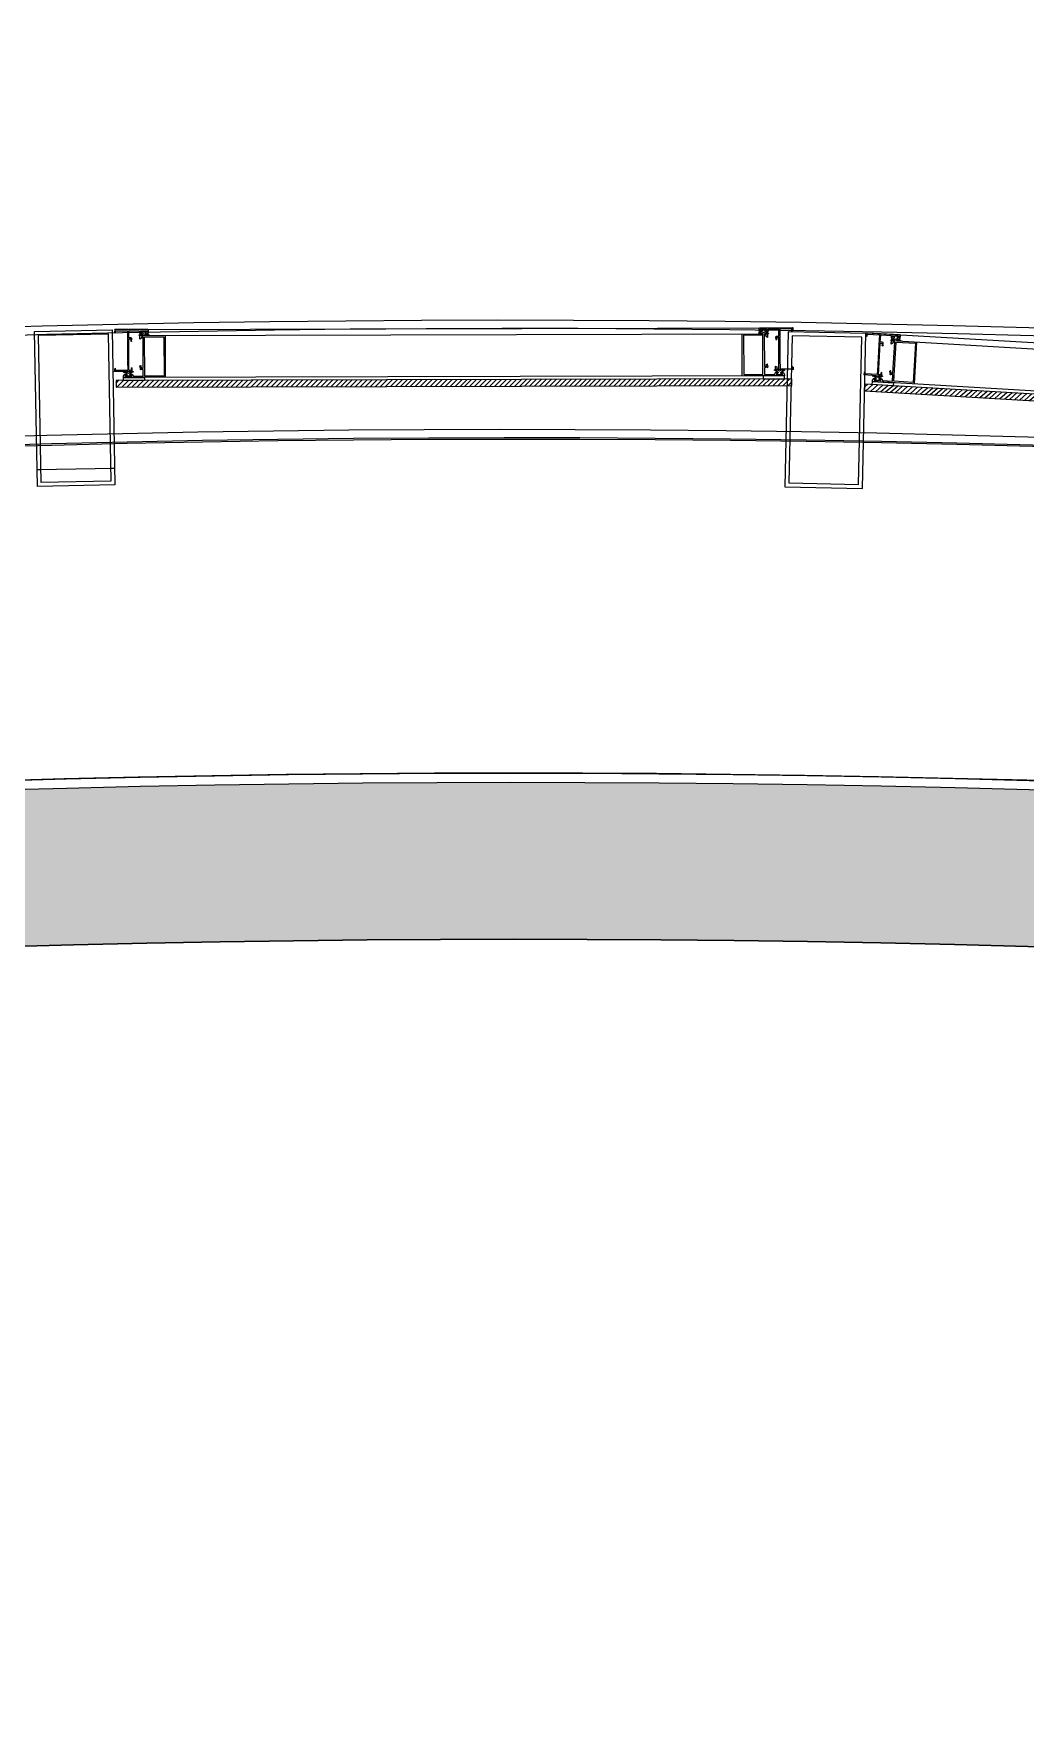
# Model space of a CAD drawing. Header units: millimetres. Extents: x 836200 to 838100, y 1173100 to 1174502.
# Drawn here: x 837872.26 to 837873.155, y 1173311.835 to 1173313.355 of the extents above; entities that cross this region are included whole.
import ezdxf

# ---------------------------------------------------------------- set-up
doc = ezdxf.new("R2010")
doc.units = ezdxf.units.MM
for name, color, linetype in [('A-ELIPSES ESPACIOS', 5, 'Continuous'), ('KCIG-AP-DW-XR-VENTANERIA$0$A-A PERFIL ESTRUCTURAL VENTANERIA', 1, 'Continuous'), ('KCIG-AP-DW-XR-VENTANERIA$0$A-Linea-1', 1, 'Continuous'), ('OLD-ANT-PLANTAS PROPUESTAS$0$A-BORDE DE LOSA PERFIL IPE', 2, 'Continuous'), ('OLD-ANT-PLANTAS PROPUESTAS$0$A-FONDO_253', 253, 'Continuous'), ('OLD-ANT-PLANTAS PROPUESTAS$0$A-Linea-1', 1, 'Continuous')]:
    doc.layers.add(name, color=color, linetype=linetype)
pattern_1 = [(360, (-849.747, 1687.621), (9e-16, 6.985), [5.08, -1.905]), (90, (-849.747, 1687.621), (-6.985, 9e-16), [5.08, -1.905])]
pattern_2 = [(9e-12, (-849.822, 1688.314), (-1e-12, 6.985), [5.08, -1.905]), (90, (-849.822, 1688.314), (-6.985, -1e-12), [5.08, -1.905])]
pattern_3 = [(9e-12, (-850.432, 1688.314), (-1e-12, 6.985), [5.08, -1.905]), (90, (-850.432, 1688.314), (-6.985, -1e-12), [5.08, -1.905])]
pattern_4 = [(360, (-849.822, 1688.314), (9e-16, 6.985), [5.08, -1.905]), (90, (-849.822, 1688.314), (-6.985, 9e-16), [5.08, -1.905])]

# ---------------------------------------------------------------- blocks, each defined once
blk = doc.blocks.new('KCIG-AP-DW-XR-VENTANERIA$0$A-VENT PERFIL EST')
h = blk.add_hatch()
h.set_pattern_fill('ANGLE', color=255, angle=-37.1016)
h.set_pattern_definition(pattern_1)
h.paths.add_polyline_path([(-0.035, 0.14), (0.035, 0.14), (0.035, 0), (-0.035, 0)])
h = blk.add_hatch()
h.set_pattern_fill('ANGLE', color=251, angle=-37.1016)
h.set_pattern_definition(pattern_1)
h.paths.add_polyline_path([(-0.0315, 0.1365), (0.0315, 0.1365), (0.0315, 0.0035), (-0.0315, 0.0035)], flags=16)
h.paths.add_polyline_path([(-0.035, 0.14), (0.035, 0.14), (0.035, 0), (-0.035, 0)])
at = {"layer": 'KCIG-AP-DW-XR-VENTANERIA$0$A-A PERFIL ESTRUCTURAL VENTANERIA'}
for points in [[(-0.035, 0.14), (0.035, 0.14), (0.035, 0), (-0.035, 0)], [(-0.0315, 0.1365), (0.0315, 0.1365), (0.0315, 0.0035), (-0.0315, 0.0035)]]:
    blk.add_lwpolyline(points, close=True, dxfattribs=at)
blk = doc.blocks.new('KCIG-AP-DW-XR-VENTANERIA$0$A-VENT MOD VIDRIO 03')
h = blk.add_hatch()
h.set_pattern_fill('ANGLE', color=255, angle=-37.1016)
h.set_pattern_definition(pattern_2)
edge = h.paths.add_edge_path()
edge.add_line((0.0123, -0.01), (0.0119, -0.0103))
edge.add_line((0.0119, -0.0103), (0.0119, -0.0277))
edge.add_line((0.0119, -0.0277), (0.0123, -0.028))
edge.add_line((0.0123, -0.028), (0.0119, -0.0283))
edge.add_line((0.0119, -0.0283), (0.0119, -0.037))
edge.add_line((0.0119, -0.037), (0.001, -0.037))
edge.add_line((0.001, -0.037), (0.001, -0.035))
edge.add_line((0.001, -0.035), (0, -0.0357))
edge.add_line((0, -0.0357), (0, -0.0375))
edge.add_arc((0.0005, -0.0375), 0.0005, 180, 270)
edge.add_line((0.0005, -0.038), (0.015, -0.038))
edge.add_arc((0.015, -0.037), 0.001, 270, 360)
edge.add_line((0.016, -0.037), (0.016, -0.0347))
edge.add_line((0.016, -0.0347), (0.015, -0.0353))
edge.add_line((0.015, -0.0353), (0.015, -0.037))
edge.add_line((0.015, -0.037), (0.013, -0.037))
edge.add_line((0.013, -0.037), (0.013, -0.0085))
edge.add_line((0.013, -0.0085), (0.0148, -0.0085))
edge.add_line((0.0148, -0.0085), (0.0148, -0.0103))
edge.add_arc((0.0152, -0.0103), 0.0004, 180, 270)
edge.add_line((0.0152, -0.0107), (0.0154, -0.0107))
edge.add_arc((0.0154, -0.0103), 0.0004, 270, 360)
edge.add_line((0.0158, -0.0103), (0.0158, -0.0085))
edge.add_arc((0.0148, -0.0085), 0.001, 360, 450)
edge.add_line((0.0148, -0.0075), (0.013, -0.0075))
edge.add_line((0.013, -0.0075), (0.013, -0.0011))
edge.add_line((0.013, -0.0011), (0.0225, -0.0011))
edge.add_line((0.0225, -0.0011), (0.0225, -0.0025))
edge.add_arc((0.0235, -0.0025), 0.001, 180, 270)
edge.add_line((0.0235, -0.0035), (0.0251, -0.0035))
edge.add_line((0.0251, -0.0035), (0.0251, -0.0025))
edge.add_line((0.0251, -0.0025), (0.0235, -0.0025))
edge.add_line((0.0235, -0.0025), (0.0235, -0.0011))
edge.add_line((0.0235, -0.0011), (0.0298, -0.0011))
edge.add_line((0.0298, -0.0011), (0.0298, -0.0025))
edge.add_line((0.0298, -0.0025), (0.0282, -0.0025))
edge.add_line((0.0282, -0.0025), (0.0282, -0.0035))
edge.add_line((0.0282, -0.0035), (0.0298, -0.0035))
edge.add_arc((0.0298, -0.0025), 0.001, 270, 360)
edge.add_line((0.0308, -0.0025), (0.0308, -0.001))
edge.add_arc((0.0298, -0.001), 0.001, 0, 90)
edge.add_line((0.0298, 0), (0.0133, 0))
edge.add_line((0.0133, 0), (0.013, -0.0003))
edge.add_line((0.013, -0.0003), (0.0127, 0))
edge.add_line((0.0127, 0), (0.0005, 0))
edge.add_arc((0.0005, -0.0005), 0.0005, 90, 180)
edge.add_line((0, -0.0005), (0, -0.0023))
edge.add_line((0, -0.0023), (0.001, -0.003))
edge.add_line((0.001, -0.003), (0.001, -0.0011))
edge.add_line((0.001, -0.0011), (0.0119, -0.0011))
edge.add_line((0.0119, -0.0011), (0.0119, -0.0097))
edge.add_line((0.0119, -0.0097), (0.0123, -0.01))
h = blk.add_hatch()
h.set_pattern_fill('ANGLE', color=255, angle=-37.1016)
h.set_pattern_definition(pattern_3)
edge = h.paths.add_edge_path()
edge.add_line((0.6006, -0.01), (0.6009, -0.0103))
edge.add_line((0.6009, -0.0103), (0.6009, -0.0277))
edge.add_line((0.6009, -0.0277), (0.6006, -0.028))
edge.add_line((0.6006, -0.028), (0.6009, -0.0283))
edge.add_line((0.6009, -0.0283), (0.6009, -0.037))
edge.add_line((0.6009, -0.037), (0.6118, -0.037))
edge.add_line((0.6118, -0.037), (0.6118, -0.035))
edge.add_line((0.6118, -0.035), (0.6129, -0.0357))
edge.add_line((0.6129, -0.0357), (0.6129, -0.0375))
edge.add_arc((0.6124, -0.0375), 0.0005, -90, 0, ccw=False)
edge.add_line((0.6124, -0.038), (0.5979, -0.038))
edge.add_arc((0.5979, -0.037), 0.001, 180, 270, ccw=False)
edge.add_line((0.5969, -0.037), (0.5969, -0.0347))
edge.add_line((0.5969, -0.0347), (0.5979, -0.0353))
edge.add_line((0.5979, -0.0353), (0.5979, -0.037))
edge.add_line((0.5979, -0.037), (0.5999, -0.037))
edge.add_line((0.5999, -0.037), (0.5999, -0.0085))
edge.add_line((0.5999, -0.0085), (0.5981, -0.0085))
edge.add_line((0.5981, -0.0085), (0.5981, -0.0103))
edge.add_arc((0.5977, -0.0103), 0.0004, -90, 0, ccw=False)
edge.add_line((0.5977, -0.0107), (0.5975, -0.0107))
edge.add_arc((0.5975, -0.0103), 0.0004, 180, 270, ccw=False)
edge.add_line((0.5971, -0.0103), (0.5971, -0.0085))
edge.add_arc((0.5981, -0.0085), 0.001, 90, 180, ccw=False)
edge.add_line((0.5981, -0.0075), (0.5999, -0.0075))
edge.add_line((0.5999, -0.0075), (0.5999, -0.0011))
edge.add_line((0.5999, -0.0011), (0.5904, -0.0011))
edge.add_line((0.5904, -0.0011), (0.5904, -0.0025))
edge.add_arc((0.5894, -0.0025), 0.001, -90, 0, ccw=False)
edge.add_line((0.5894, -0.0035), (0.5877, -0.0035))
edge.add_line((0.5877, -0.0035), (0.5877, -0.0025))
edge.add_line((0.5877, -0.0025), (0.5894, -0.0025))
edge.add_line((0.5894, -0.0025), (0.5894, -0.0011))
edge.add_line((0.5894, -0.0011), (0.5831, -0.0011))
edge.add_line((0.5831, -0.0011), (0.5831, -0.0025))
edge.add_line((0.5831, -0.0025), (0.5847, -0.0025))
edge.add_line((0.5847, -0.0025), (0.5847, -0.0035))
edge.add_line((0.5847, -0.0035), (0.5831, -0.0035))
edge.add_arc((0.5831, -0.0025), 0.001, 180, 270, ccw=False)
edge.add_line((0.5821, -0.0025), (0.5821, -0.001))
edge.add_arc((0.5831, -0.001), 0.001, 90, 180, ccw=False)
edge.add_line((0.5831, 0), (0.5996, 0))
edge.add_line((0.5996, 0), (0.5999, -0.0003))
edge.add_line((0.5999, -0.0003), (0.6002, 0))
edge.add_line((0.6002, 0), (0.6124, 0))
edge.add_arc((0.6124, -0.0005), 0.0005, 0, 90, ccw=False)
edge.add_line((0.6129, -0.0005), (0.6129, -0.0023))
edge.add_line((0.6129, -0.0023), (0.6118, -0.003))
edge.add_line((0.6118, -0.003), (0.6118, -0.0011))
edge.add_line((0.6118, -0.0011), (0.6009, -0.0011))
edge.add_line((0.6009, -0.0011), (0.6009, -0.0097))
edge.add_line((0.6009, -0.0097), (0.6006, -0.01))
h = blk.add_hatch()
h.set_pattern_fill('ANGLE', color=255, angle=-37.1016)
h.set_pattern_definition(pattern_2)
h.paths.add_polyline_path([(0.008, -0.0434), (0.027, -0.0434), (0.027, -0.0461), (0.008, -0.0461)])
edge = h.paths.add_edge_path()
edge.add_line((0.0145, -0.0414), (0.0145, -0.0421))
edge.add_line((0.0145, -0.0421), (0.0105, -0.0421))
edge.add_line((0.0105, -0.0421), (0.0105, -0.0414))
edge.add_line((0.0105, -0.0414), (0.0108, -0.0414))
edge.add_arc((0.0106, -0.0406), 0.000773, 288.4465, 410.8489)
edge.add_arc((0.0074, -0.0437), 0.00517, 44.735, 81.8415)
edge.add_arc((0.0082, -0.0383), 0.000248, 90, 256.2569, ccw=False)
edge.add_arc((0.0089, -0.0439), 0.00591, 51.8359, 96.6051, ccw=False)
edge.add_arc((0.0162, -0.0439), 0.00591, 83.3948, 128.1641, ccw=False)
edge.add_arc((0.0168, -0.0383), 0.000248, -76.2568, 90, ccw=False)
edge.add_arc((0.0176, -0.0437), 0.00519, 98.2241, 135.1993)
edge.add_arc((0.0144, -0.0406), 0.000769, 128.6335, 252.0712)
edge.add_line((0.0142, -0.0414), (0.0145, -0.0414))
edge.add_line((0.0145, -0.0414), (0.0142, -0.0414))
edge.add_line((0.0142, -0.0414), (0.0145, -0.0414))
edge = h.paths.add_edge_path()
edge.add_line((0.0246, -0.0018), (0.0246, -0.0011))
edge.add_line((0.0246, -0.0011), (0.0287, -0.0011))
edge.add_line((0.0287, -0.0011), (0.0287, -0.0018))
edge.add_line((0.0287, -0.0018), (0.0283, -0.0018))
edge.add_arc((0.0286, -0.0025), 0.000773, 108.4464, 230.8489)
edge.add_arc((0.0318, 0.0005), 0.00517, 224.735, 261.8415)
edge.add_arc((0.031, -0.0048), 0.000248, -90, 76.2568, ccw=False)
edge.add_arc((0.0303, 0.0008), 0.00591, 231.8359, 276.6051, ccw=False)
edge.add_arc((0.023, 0.0008), 0.00591, 263.3949, 308.1641, ccw=False)
edge.add_arc((0.0223, -0.0048), 0.000248, 103.7431, 270, ccw=False)
edge.add_arc((0.0215, 0.0005), 0.00519, 278.2241, 315.1993)
edge.add_arc((0.0247, -0.0025), 0.000769, 308.6335, 432.0712)
edge.add_line((0.025, -0.0018), (0.0246, -0.0018))
edge.add_line((0.0246, -0.0018), (0.025, -0.0018))
edge.add_line((0.025, -0.0018), (0.0246, -0.0018))
h = blk.add_hatch()
h.set_pattern_fill('ANGLE', color=255, angle=-37.1016)
h.set_pattern_definition(pattern_2)
edge = h.paths.add_edge_path()
edge.add_line((0.5898, -0.0054), (0.5898, -0.0087))
edge.add_line((0.5898, -0.0087), (0.5884, -0.0078))
edge.add_line((0.5884, -0.0078), (0.5884, -0.0067))
edge.add_line((0.5884, -0.0067), (0.5868, -0.0067))
edge.add_line((0.5868, -0.0067), (0.5868, -0.0349))
edge.add_line((0.5868, -0.0349), (0.5886, -0.0349))
edge.add_line((0.5886, -0.0349), (0.5886, -0.0331))
edge.add_arc((0.589, -0.0331), 0.0004, 90, 180, ccw=False)
edge.add_line((0.589, -0.0327), (0.5894, -0.0327))
edge.add_arc((0.5894, -0.0331), 0.0004, 0, 90, ccw=False)
edge.add_line((0.5898, -0.0331), (0.5898, -0.0354))
edge.add_arc((0.589, -0.0354), 0.0008, 270, 360, ccw=False)
edge.add_line((0.589, -0.0362), (0.5868, -0.0362))
edge.add_line((0.5868, -0.0362), (0.5868, -0.0421))
edge.add_line((0.5868, -0.0421), (0.5959, -0.0421))
edge.add_line((0.5959, -0.0421), (0.5971, -0.0402))
edge.add_line((0.5971, -0.0402), (0.5985, -0.0402))
edge.add_line((0.5985, -0.0402), (0.5973, -0.0421))
edge.add_line((0.5973, -0.0421), (0.6034, -0.0421))
edge.add_line((0.6034, -0.0421), (0.6021, -0.0402))
edge.add_line((0.6021, -0.0402), (0.6036, -0.0402))
edge.add_line((0.6036, -0.0402), (0.6048, -0.0421))
edge.add_line((0.6048, -0.0421), (0.6048, -0.0434))
edge.add_line((0.6048, -0.0434), (0.008, -0.0434))
edge.add_line((0.008, -0.0434), (0.008, -0.0421))
edge.add_line((0.008, -0.0421), (0.0093, -0.0402))
edge.add_line((0.0093, -0.0402), (0.0107, -0.0402))
edge.add_line((0.0107, -0.0402), (0.0095, -0.0421))
edge.add_line((0.0095, -0.0421), (0.0156, -0.0421))
edge.add_line((0.0156, -0.0421), (0.0143, -0.0402))
edge.add_line((0.0143, -0.0402), (0.0157, -0.0402))
edge.add_line((0.0157, -0.0402), (0.017, -0.0421))
edge.add_line((0.017, -0.0421), (0.026, -0.0421))
edge.add_line((0.026, -0.0421), (0.026, -0.0362))
edge.add_line((0.026, -0.0362), (0.0238, -0.0362))
edge.add_arc((0.0238, -0.0354), 0.0008, 180, 270, ccw=False)
edge.add_line((0.023, -0.0354), (0.023, -0.0331))
edge.add_arc((0.0234, -0.0331), 0.0004, 90, 180, ccw=False)
edge.add_line((0.0234, -0.0327), (0.0238, -0.0327))
edge.add_arc((0.0238, -0.0331), 0.0004, 0, 90, ccw=False)
edge.add_line((0.0242, -0.0331), (0.0242, -0.0349))
edge.add_line((0.0242, -0.0349), (0.026, -0.0349))
edge.add_line((0.026, -0.0349), (0.026, -0.0067))
edge.add_line((0.026, -0.0067), (0.0244, -0.0067))
edge.add_line((0.0244, -0.0067), (0.0244, -0.0078))
edge.add_line((0.0244, -0.0078), (0.023, -0.0087))
edge.add_line((0.023, -0.0087), (0.023, -0.0054))
edge.add_line((0.023, -0.0054), (0.5898, -0.0054))
h = blk.add_hatch()
h.set_pattern_fill('ANGLE', color=255, angle=-37.1016)
h.set_pattern_definition(pattern_3)
h.paths.add_polyline_path([(0.6048, -0.0434), (0.5858, -0.0434), (0.5858, -0.0461), (0.6048, -0.0461)])
edge = h.paths.add_edge_path()
edge.add_line((0.5983, -0.0414), (0.5983, -0.0421))
edge.add_line((0.5983, -0.0421), (0.6024, -0.0421))
edge.add_line((0.6024, -0.0421), (0.6024, -0.0414))
edge.add_line((0.6024, -0.0414), (0.602, -0.0414))
edge.add_arc((0.6023, -0.0406), 0.000773, 129.1511, 251.5536, ccw=False)
edge.add_arc((0.6055, -0.0437), 0.00517, 98.1585, 135.265, ccw=False)
edge.add_arc((0.6047, -0.0383), 0.000248, 283.7431, 449.9999)
edge.add_arc((0.604, -0.0439), 0.00591, 83.3948, 128.1641)
edge.add_arc((0.5967, -0.0439), 0.00591, 51.8359, 96.6051)
edge.add_arc((0.596, -0.0383), 0.000248, 90, 256.2568)
edge.add_arc((0.5952, -0.0437), 0.00519, 44.8007, 81.7759, ccw=False)
edge.add_arc((0.5984, -0.0406), 0.000769, -72.0712, 51.3665, ccw=False)
edge.add_line((0.5987, -0.0414), (0.5983, -0.0414))
edge.add_line((0.5983, -0.0414), (0.5987, -0.0414))
edge.add_line((0.5987, -0.0414), (0.5983, -0.0414))
edge = h.paths.add_edge_path()
edge.add_line((0.5882, -0.0018), (0.5882, -0.0011))
edge.add_line((0.5882, -0.0011), (0.5842, -0.0011))
edge.add_line((0.5842, -0.0011), (0.5842, -0.0018))
edge.add_line((0.5842, -0.0018), (0.5845, -0.0018))
edge.add_arc((0.5843, -0.0025), 0.000773, -50.8489, 71.5535, ccw=False)
edge.add_arc((0.5811, 0.0005), 0.00517, 278.1585, 315.265, ccw=False)
edge.add_arc((0.5819, -0.0048), 0.000248, 103.7431, 269.9999)
edge.add_arc((0.5826, 0.0008), 0.00591, 263.3948, 308.1641)
edge.add_arc((0.5899, 0.0008), 0.00591, 231.8359, 276.6051)
edge.add_arc((0.5905, -0.0048), 0.000248, 270, 436.2568)
edge.add_arc((0.5913, 0.0005), 0.00519, 224.8007, 261.7759, ccw=False)
edge.add_arc((0.5881, -0.0025), 0.000769, 107.9288, 231.3666, ccw=False)
edge.add_line((0.5879, -0.0018), (0.5882, -0.0018))
edge.add_line((0.5882, -0.0018), (0.5879, -0.0018))
edge.add_line((0.5879, -0.0018), (0.5882, -0.0018))
h = blk.add_hatch()
h.set_pattern_fill('ANSI31', color=251, scale=0.001, angle=-37.1016)
h.set_pattern_definition([(45, (-849.8819873, 1687.5950843), (-0.0022450640303, 0.0022450640303), [])])
h.paths.add_polyline_path([(0.0014, -0.0461), (0.0014, -0.0521), (0.6114, -0.0521), (0.6114, -0.0461)])
at = {"color": 2}
for points in [[(0.0123, -0.01), (0.0119, -0.0103), (0.0119, -0.0277), (0.0123, -0.028), (0.0119, -0.0283), (0.0119, -0.037), (0.001, -0.037), (0.001, -0.035), (0, -0.0357), (0, -0.0375, 0.414214), (0.0005, -0.038), (0.015, -0.038, 0.414214), (0.016, -0.037), (0.016, -0.0347), (0.015, -0.0353), (0.015, -0.037), (0.013, -0.037), (0.013, -0.0085), (0.0148, -0.0085), (0.0148, -0.0103, 0.414214), (0.0152, -0.0107), (0.0154, -0.0107, 0.414214), (0.0158, -0.0103), (0.0158, -0.0085, 0.414214), (0.0148, -0.0075), (0.013, -0.0075), (0.013, -0.0011), (0.0225, -0.0011), (0.0225, -0.0025, 0.414214), (0.0235, -0.0035), (0.0251, -0.0035), (0.0251, -0.0025), (0.0235, -0.0025), (0.0235, -0.0011), (0.0298, -0.0011), (0.0298, -0.0025), (0.0282, -0.0025), (0.0282, -0.0035), (0.0298, -0.0035, 0.414214), (0.0308, -0.0025), (0.0308, -0.001, 0.414214), (0.0298, 0), (0.0133, 0), (0.013, -0.0003), (0.0127, 0), (0.0005, 0, 0.414214), (0, -0.0005), (0, -0.0023), (0.001, -0.003), (0.001, -0.0011), (0.0119, -0.0011), (0.0119, -0.0097)], [(0.6006, -0.01), (0.6009, -0.0103), (0.6009, -0.0277), (0.6006, -0.028), (0.6009, -0.0283), (0.6009, -0.037), (0.6118, -0.037), (0.6118, -0.035), (0.6129, -0.0357), (0.6129, -0.0375, -0.414214), (0.6124, -0.038), (0.5979, -0.038, -0.414214), (0.5969, -0.037), (0.5969, -0.0347), (0.5979, -0.0353), (0.5979, -0.037), (0.5999, -0.037), (0.5999, -0.0085), (0.5981, -0.0085), (0.5981, -0.0103, -0.414214), (0.5977, -0.0107), (0.5975, -0.0107, -0.414214), (0.5971, -0.0103), (0.5971, -0.0085, -0.414214), (0.5981, -0.0075), (0.5999, -0.0075), (0.5999, -0.0011), (0.5904, -0.0011), (0.5904, -0.0025, -0.414214), (0.5894, -0.0035), (0.5877, -0.0035), (0.5877, -0.0025), (0.5894, -0.0025), (0.5894, -0.0011), (0.5831, -0.0011), (0.5831, -0.0025), (0.5847, -0.0025), (0.5847, -0.0035), (0.5831, -0.0035, -0.414214), (0.5821, -0.0025), (0.5821, -0.001, -0.414214), (0.5831, 0), (0.5996, 0), (0.5999, -0.0003), (0.6002, 0), (0.6124, 0, -0.414214), (0.6129, -0.0005), (0.6129, -0.0023), (0.6118, -0.003), (0.6118, -0.0011), (0.6009, -0.0011), (0.6009, -0.0097)]]:
    blk.add_lwpolyline(points, format="xyb", close=True, dxfattribs=at)
blk.add_lwpolyline([(0.5898, -0.0054), (0.5898, -0.0087), (0.5884, -0.0078), (0.5884, -0.0067), (0.5868, -0.0067), (0.5868, -0.0349), (0.5886, -0.0349), (0.5886, -0.0331, -0.414213), (0.589, -0.0327), (0.5894, -0.0327, -0.414214), (0.5898, -0.0331), (0.5898, -0.0354, -0.414214), (0.589, -0.0362), (0.5868, -0.0362), (0.5868, -0.0421), (0.5959, -0.0421), (0.5971, -0.0402), (0.5985, -0.0402), (0.5973, -0.0421), (0.6034, -0.0421), (0.6021, -0.0402), (0.6036, -0.0402), (0.6048, -0.0421), (0.6048, -0.0434), (0.008, -0.0434), (0.008, -0.0421), (0.0093, -0.0402), (0.0107, -0.0402), (0.0095, -0.0421), (0.0156, -0.0421), (0.0143, -0.0402), (0.0157, -0.0402), (0.017, -0.0421), (0.026, -0.0421), (0.026, -0.0362), (0.0238, -0.0362, -0.414214), (0.023, -0.0354), (0.023, -0.0331, -0.414214), (0.0234, -0.0327), (0.0238, -0.0327, -0.414213), (0.0242, -0.0331), (0.0242, -0.0349), (0.026, -0.0349), (0.026, -0.0067), (0.0244, -0.0067), (0.0244, -0.0078), (0.023, -0.0087), (0.023, -0.0054), (0.5898, -0.0054)], format="xyb", dxfattribs=at)
at = {"color": 253}
for points in [[(0.0246, -0.0018), (0.0246, -0.0011), (0.0287, -0.0011), (0.0287, -0.0018), (0.0283, -0.0018, 0.591413), (0.0281, -0.0031, 0.163337), (0.031, -0.0046, -0.886725), (0.031, -0.0051, -0.197866), (0.0267, -0.0039, -0.197866), (0.0223, -0.0051, -0.886725), (0.0223, -0.0046, 0.162749), (0.0252, -0.0031, 0.597526), (0.025, -0.0018), (0.0246, -0.0018), (0.025, -0.0018)], [(0.5882, -0.0018), (0.5882, -0.0011), (0.5842, -0.0011), (0.5842, -0.0018), (0.5845, -0.0018, -0.591413), (0.5848, -0.0031, -0.163337), (0.5818, -0.0046, 0.886725), (0.5819, -0.0051, 0.197866), (0.5862, -0.0039, 0.197866), (0.5905, -0.0051, 0.886725), (0.5906, -0.0046, -0.162749), (0.5877, -0.0031, -0.597526), (0.5879, -0.0018), (0.5882, -0.0018), (0.5879, -0.0018)], [(0.0145, -0.0414), (0.0145, -0.0421), (0.0105, -0.0421), (0.0105, -0.0414), (0.0108, -0.0414, 0.591413), (0.0111, -0.04, 0.163337), (0.0081, -0.0386, -0.886725), (0.0082, -0.0381, -0.197866), (0.0125, -0.0393, -0.197866), (0.0168, -0.0381, -0.886725), (0.0169, -0.0386, 0.162749), (0.014, -0.04, 0.597526), (0.0142, -0.0414), (0.0145, -0.0414), (0.0142, -0.0414)], [(0.5983, -0.0414), (0.5983, -0.0421), (0.6024, -0.0421), (0.6024, -0.0414), (0.602, -0.0414, -0.591413), (0.6018, -0.04, -0.163337), (0.6047, -0.0386, 0.886725), (0.6047, -0.0381, 0.197866), (0.6003, -0.0393, 0.197866), (0.596, -0.0381, 0.886725), (0.596, -0.0386, -0.162749), (0.5989, -0.04, -0.597526), (0.5987, -0.0414), (0.5983, -0.0414), (0.5987, -0.0414)]]:
    blk.add_lwpolyline(points, format="xyb", close=True, dxfattribs=at)
at = {"color": 2}
for points in [[(0.0447, -0.0421), (0.0273, -0.0421), (0.0273, -0.0067), (0.0447, -0.0067)], [(0.5681, -0.0421), (0.5855, -0.0421), (0.5855, -0.0067), (0.5681, -0.0067)]]:
    blk.add_lwpolyline(points, close=True, dxfattribs=at)
for points in [[(0.046, -0.0434), (0.046, -0.0054)], [(0.5668, -0.0434), (0.5668, -0.0054)]]:
    blk.add_lwpolyline(points, dxfattribs=at)
at = {"color": 253}
for points in [[(0.008, -0.0434), (0.027, -0.0434), (0.027, -0.0461), (0.008, -0.0461)], [(0.6048, -0.0434), (0.5858, -0.0434), (0.5858, -0.0461), (0.6048, -0.0461)]]:
    blk.add_lwpolyline(points, close=True, dxfattribs=at)
at = {"color": 4}
blk.add_lwpolyline([(0.0014, -0.0461), (0.0014, -0.0521), (0.6114, -0.0521), (0.6114, -0.0461)], close=True, dxfattribs=at)
at = {"layer": 'Defpoints'}
blk.add_lwpolyline([(0, 0), (0.6129, 0)], dxfattribs=at)
blk = doc.blocks.new('KCIG-AP-DW-XR-VENTANERIA$0$A-VENT MOD VIDRIO 011')
h = blk.add_hatch()
h.set_pattern_fill('ANGLE', color=255, angle=-37.1016)
h.set_pattern_definition(pattern_4)
edge = h.paths.add_edge_path()
edge.add_line((0.0122, -0.01), (0.0119, -0.0103))
edge.add_line((0.0119, -0.0103), (0.0119, -0.0277))
edge.add_line((0.0119, -0.0277), (0.0122, -0.028))
edge.add_line((0.0122, -0.028), (0.0119, -0.0283))
edge.add_line((0.0119, -0.0283), (0.0119, -0.0369))
edge.add_line((0.0119, -0.0369), (0.001, -0.0369))
edge.add_line((0.001, -0.0369), (0.001, -0.035))
edge.add_line((0.001, -0.035), (0, -0.0357))
edge.add_line((0, -0.0357), (0, -0.0375))
edge.add_arc((0.0005, -0.0375), 0.0005, 180, 270)
edge.add_line((0.0005, -0.038), (0.015, -0.038))
edge.add_arc((0.015, -0.037), 0.001, 270, 360)
edge.add_line((0.016, -0.037), (0.016, -0.0347))
edge.add_line((0.016, -0.0347), (0.015, -0.0353))
edge.add_line((0.015, -0.0353), (0.015, -0.037))
edge.add_line((0.015, -0.037), (0.013, -0.037))
edge.add_line((0.013, -0.037), (0.013, -0.0085))
edge.add_line((0.013, -0.0085), (0.0148, -0.0085))
edge.add_line((0.0148, -0.0085), (0.0148, -0.0103))
edge.add_arc((0.0152, -0.0103), 0.0004, 180, 270)
edge.add_line((0.0152, -0.0107), (0.0154, -0.0107))
edge.add_arc((0.0154, -0.0103), 0.0004, 270, 360)
edge.add_line((0.0158, -0.0103), (0.0158, -0.0085))
edge.add_arc((0.0148, -0.0085), 0.001, 360, 450)
edge.add_line((0.0148, -0.0075), (0.013, -0.0075))
edge.add_line((0.013, -0.0075), (0.013, -0.001))
edge.add_line((0.013, -0.001), (0.0225, -0.001))
edge.add_line((0.0225, -0.001), (0.0225, -0.0025))
edge.add_arc((0.0235, -0.0025), 0.001, 180, 270)
edge.add_line((0.0235, -0.0035), (0.0251, -0.0035))
edge.add_line((0.0251, -0.0035), (0.0251, -0.0025))
edge.add_line((0.0251, -0.0025), (0.0235, -0.0025))
edge.add_line((0.0235, -0.0025), (0.0235, -0.001))
edge.add_line((0.0235, -0.001), (0.0298, -0.001))
edge.add_line((0.0298, -0.001), (0.0298, -0.0025))
edge.add_line((0.0298, -0.0025), (0.0281, -0.0025))
edge.add_line((0.0281, -0.0025), (0.0281, -0.0035))
edge.add_line((0.0281, -0.0035), (0.0298, -0.0035))
edge.add_arc((0.0298, -0.0025), 0.001, 270, 360)
edge.add_line((0.0308, -0.0025), (0.0308, -0.001))
edge.add_arc((0.0298, -0.001), 0.001, 0, 90)
edge.add_line((0.0298, 0), (0.0133, 0))
edge.add_line((0.0133, 0), (0.013, -0.0003))
edge.add_line((0.013, -0.0003), (0.0127, 0))
edge.add_line((0.0127, 0), (0.0005, 0))
edge.add_arc((0.0005, -0.0005), 0.0005, 90, 180)
edge.add_line((0, -0.0005), (0, -0.0023))
edge.add_line((0, -0.0023), (0.001, -0.003))
edge.add_line((0.001, -0.003), (0.001, -0.001))
edge.add_line((0.001, -0.001), (0.0119, -0.001))
edge.add_line((0.0119, -0.001), (0.0119, -0.0097))
edge.add_line((0.0119, -0.0097), (0.0122, -0.01))
h = blk.add_hatch()
h.set_pattern_fill('ANGLE', color=255, angle=-37.1016)
h.set_pattern_definition(pattern_4)
h.paths.add_polyline_path([(0.008, -0.0434), (0.027, -0.0434), (0.027, -0.0461), (0.008, -0.0461)])
edge = h.paths.add_edge_path()
edge.add_line((0.0145, -0.0414), (0.0145, -0.0421))
edge.add_line((0.0145, -0.0421), (0.0105, -0.0421))
edge.add_line((0.0105, -0.0421), (0.0105, -0.0414))
edge.add_line((0.0105, -0.0414), (0.0108, -0.0414))
edge.add_arc((0.0106, -0.0406), 0.000773, 288.4465, 410.8489)
edge.add_arc((0.0074, -0.0437), 0.00517, 44.735, 81.8415)
edge.add_arc((0.0082, -0.0383), 0.000248, 90, 256.2569, ccw=False)
edge.add_arc((0.0089, -0.0439), 0.00591, 51.8359, 96.6051, ccw=False)
edge.add_arc((0.0162, -0.0439), 0.00591, 83.3948, 128.1641, ccw=False)
edge.add_arc((0.0168, -0.0383), 0.000248, -76.2568, 90, ccw=False)
edge.add_arc((0.0176, -0.0437), 0.00519, 98.2241, 135.1993)
edge.add_arc((0.0144, -0.0406), 0.000769, 128.6335, 252.0712)
edge.add_line((0.0142, -0.0414), (0.0145, -0.0414))
edge.add_line((0.0145, -0.0414), (0.0142, -0.0414))
edge.add_line((0.0142, -0.0414), (0.0145, -0.0414))
edge = h.paths.add_edge_path()
edge.add_line((0.0246, -0.0018), (0.0246, -0.001))
edge.add_line((0.0246, -0.001), (0.0287, -0.001))
edge.add_line((0.0287, -0.001), (0.0287, -0.0018))
edge.add_line((0.0287, -0.0018), (0.0283, -0.0018))
edge.add_arc((0.0286, -0.0025), 0.000773, 108.4465, 230.8489)
edge.add_arc((0.0318, 0.0005), 0.00517, 224.735, 261.8415)
edge.add_arc((0.031, -0.0048), 0.000248, -90, 76.2568, ccw=False)
edge.add_arc((0.0303, 0.0008), 0.00591, 231.8359, 276.6052, ccw=False)
edge.add_arc((0.023, 0.0008), 0.00591, 263.3948, 308.1641, ccw=False)
edge.add_arc((0.0223, -0.0048), 0.000248, 103.7432, 270, ccw=False)
edge.add_arc((0.0215, 0.0005), 0.00519, 278.2241, 315.1993)
edge.add_arc((0.0247, -0.0025), 0.000769, 308.6335, 432.0712)
edge.add_line((0.025, -0.0018), (0.0246, -0.0018))
edge.add_line((0.0246, -0.0018), (0.025, -0.0018))
edge.add_line((0.025, -0.0018), (0.0246, -0.0018))
h = blk.add_hatch()
h.set_pattern_fill('ANGLE', color=255, angle=-37.1016)
h.set_pattern_definition(pattern_4)
edge = h.paths.add_edge_path()
edge.add_line((1.1998, -0.0054), (1.1998, -0.0087))
edge.add_line((1.1998, -0.0087), (1.1984, -0.0078))
edge.add_line((1.1984, -0.0078), (1.1984, -0.0067))
edge.add_line((1.1984, -0.0067), (1.1968, -0.0067))
edge.add_line((1.1968, -0.0067), (1.1968, -0.0349))
edge.add_line((1.1968, -0.0349), (1.1986, -0.0349))
edge.add_line((1.1986, -0.0349), (1.1986, -0.0331))
edge.add_arc((1.199, -0.0331), 0.0004, 90, 180, ccw=False)
edge.add_line((1.199, -0.0327), (1.1994, -0.0327))
edge.add_arc((1.1994, -0.0331), 0.0004, 0, 90, ccw=False)
edge.add_line((1.1998, -0.0331), (1.1998, -0.0354))
edge.add_arc((1.199, -0.0354), 0.0008, 270, 360, ccw=False)
edge.add_line((1.199, -0.0362), (1.1968, -0.0362))
edge.add_line((1.1968, -0.0362), (1.1968, -0.0421))
edge.add_line((1.1968, -0.0421), (1.2059, -0.0421))
edge.add_line((1.2059, -0.0421), (1.2071, -0.0402))
edge.add_line((1.2071, -0.0402), (1.2085, -0.0402))
edge.add_line((1.2085, -0.0402), (1.2073, -0.0421))
edge.add_line((1.2073, -0.0421), (1.2134, -0.0421))
edge.add_line((1.2134, -0.0421), (1.2121, -0.0402))
edge.add_line((1.2121, -0.0402), (1.2136, -0.0402))
edge.add_line((1.2136, -0.0402), (1.2148, -0.0421))
edge.add_line((1.2148, -0.0421), (1.2148, -0.0434))
edge.add_line((1.2148, -0.0434), (0.008, -0.0434))
edge.add_line((0.008, -0.0434), (0.008, -0.0421))
edge.add_line((0.008, -0.0421), (0.0093, -0.0402))
edge.add_line((0.0093, -0.0402), (0.0107, -0.0402))
edge.add_line((0.0107, -0.0402), (0.0095, -0.0421))
edge.add_line((0.0095, -0.0421), (0.0156, -0.0421))
edge.add_line((0.0156, -0.0421), (0.0143, -0.0402))
edge.add_line((0.0143, -0.0402), (0.0157, -0.0402))
edge.add_line((0.0157, -0.0402), (0.017, -0.0421))
edge.add_line((0.017, -0.0421), (0.026, -0.0421))
edge.add_line((0.026, -0.0421), (0.026, -0.0362))
edge.add_line((0.026, -0.0362), (0.0238, -0.0362))
edge.add_arc((0.0238, -0.0354), 0.0008, 180, 270, ccw=False)
edge.add_line((0.023, -0.0354), (0.023, -0.0331))
edge.add_arc((0.0234, -0.0331), 0.0004, 90, 180, ccw=False)
edge.add_line((0.0234, -0.0327), (0.0238, -0.0327))
edge.add_arc((0.0238, -0.0331), 0.0004, 0, 90, ccw=False)
edge.add_line((0.0242, -0.0331), (0.0242, -0.0349))
edge.add_line((0.0242, -0.0349), (0.026, -0.0349))
edge.add_line((0.026, -0.0349), (0.026, -0.0067))
edge.add_line((0.026, -0.0067), (0.0244, -0.0067))
edge.add_line((0.0244, -0.0067), (0.0244, -0.0078))
edge.add_line((0.0244, -0.0078), (0.023, -0.0087))
edge.add_line((0.023, -0.0087), (0.023, -0.0054))
edge.add_line((0.023, -0.0054), (1.1998, -0.0054))
h = blk.add_hatch()
h.set_pattern_fill('ANSI31', color=251, scale=0.001, angle=-37.1016)
h.set_pattern_definition([(45, (-849.8819873, 1687.5950843), (-0.0022450640303, 0.0022450640303), [])])
h.paths.add_polyline_path([(0.0014, -0.0461), (0.0014, -0.0521), (1.2214, -0.0521), (1.2214, -0.0461)])
at = {"color": 2}
blk.add_lwpolyline([(0.0122, -0.01), (0.0119, -0.0103), (0.0119, -0.0277), (0.0122, -0.028), (0.0119, -0.0283), (0.0119, -0.0369), (0.001, -0.0369), (0.001, -0.035), (0, -0.0357), (0, -0.0375, 0.414214), (0.0005, -0.038), (0.015, -0.038, 0.414214), (0.016, -0.037), (0.016, -0.0347), (0.015, -0.0353), (0.015, -0.037), (0.013, -0.037), (0.013, -0.0085), (0.0148, -0.0085), (0.0148, -0.0103, 0.414214), (0.0152, -0.0107), (0.0154, -0.0107, 0.414214), (0.0158, -0.0103), (0.0158, -0.0085, 0.414214), (0.0148, -0.0075), (0.013, -0.0075), (0.013, -0.001), (0.0225, -0.001), (0.0225, -0.0025, 0.414214), (0.0235, -0.0035), (0.0251, -0.0035), (0.0251, -0.0025), (0.0235, -0.0025), (0.0235, -0.001), (0.0298, -0.001), (0.0298, -0.0025), (0.0281, -0.0025), (0.0281, -0.0035), (0.0298, -0.0035, 0.414214), (0.0308, -0.0025), (0.0308, -0.001, 0.414214), (0.0298, 0), (0.0133, 0), (0.013, -0.0003), (0.0127, 0), (0.0005, 0, 0.414214), (0, -0.0005), (0, -0.0023), (0.001, -0.003), (0.001, -0.001), (0.0119, -0.001), (0.0119, -0.0097)], format="xyb", close=True, dxfattribs=at)
blk.add_lwpolyline([(1.2148, -0.0434), (0.008, -0.0434), (0.008, -0.0421), (0.0093, -0.0402), (0.0107, -0.0402), (0.0095, -0.0421), (0.0156, -0.0421), (0.0143, -0.0402), (0.0157, -0.0402), (0.017, -0.0421), (0.026, -0.0421), (0.026, -0.0362), (0.0238, -0.0362, -0.414214), (0.023, -0.0354), (0.023, -0.0331, -0.414214), (0.0234, -0.0327), (0.0238, -0.0327, -0.414213), (0.0242, -0.0331), (0.0242, -0.0349), (0.026, -0.0349), (0.026, -0.0067), (0.0244, -0.0067), (0.0244, -0.0078), (0.023, -0.0087), (0.023, -0.0054), (1.1998, -0.0054)], format="xyb", dxfattribs=at)
at = {"color": 253}
for points in [[(0.0246, -0.0018), (0.0246, -0.001), (0.0287, -0.001), (0.0287, -0.0018), (0.0283, -0.0018, 0.591413), (0.0281, -0.0031, 0.163337), (0.031, -0.0046, -0.886725), (0.031, -0.0051, -0.197866), (0.0267, -0.0039, -0.197866), (0.0223, -0.0051, -0.886725), (0.0223, -0.0046, 0.162749), (0.0252, -0.0031, 0.597526), (0.025, -0.0018), (0.0246, -0.0018), (0.025, -0.0018)], [(0.0145, -0.0414), (0.0145, -0.0421), (0.0105, -0.0421), (0.0105, -0.0414), (0.0108, -0.0414, 0.591413), (0.0111, -0.04, 0.163337), (0.0081, -0.0386, -0.886725), (0.0082, -0.0381, -0.197866), (0.0125, -0.0393, -0.197866), (0.0168, -0.0381, -0.886725), (0.0169, -0.0386, 0.162749), (0.014, -0.04, 0.597526), (0.0142, -0.0414), (0.0145, -0.0414), (0.0142, -0.0414)]]:
    blk.add_lwpolyline(points, format="xyb", close=True, dxfattribs=at)
at = {"color": 2}
blk.add_lwpolyline([(0.0447, -0.0421), (0.0273, -0.0421), (0.0273, -0.0067), (0.0447, -0.0067)], close=True, dxfattribs=at)
blk.add_lwpolyline([(0.046, -0.0434), (0.046, -0.0054)], dxfattribs=at)
at = {"color": 253}
blk.add_lwpolyline([(0.008, -0.0434), (0.027, -0.0434), (0.027, -0.0461), (0.008, -0.0461)], close=True, dxfattribs=at)
at = {"layer": 'KCIG-AP-DW-XR-VENTANERIA$0$A-Linea-1'}
blk.add_line((1.2229, 0), (0, 0), dxfattribs=at)
blk.add_lwpolyline([(0.0014, -0.0461), (0.0014, -0.0521), (1.2214, -0.0521), (1.2214, -0.0461)], close=True, dxfattribs=at)
blk = doc.blocks.new('KCIG-AP-DW-XR-VENTANERIA')
for name, p, rotation in [('KCIG-AP-DW-XR-VENTANERIA$0$A-VENT MOD VIDRIO 03', (838759.6702, 1172139.8147, 0), 0.1538533162789185), ('KCIG-AP-DW-XR-VENTANERIA$0$A-VENT MOD VIDRIO 011', (838760.3492, 1172139.8116, 0), 356.6330585077898)]:
    blk.add_blockref(name, p, dxfattribs=dict(rotation=rotation))
at = {"layer": 'KCIG-AP-DW-XR-VENTANERIA$0$A-A PERFIL ESTRUCTURAL VENTANERIA', "rotation": 181.038511561403}
blk.add_blockref('KCIG-AP-DW-XR-VENTANERIA$0$A-VENT PERFIL EST', (838759.6331, 1172139.8137), dxfattribs=at)
at = {"layer": 'KCIG-AP-DW-XR-VENTANERIA$0$A-A PERFIL ESTRUCTURAL VENTANERIA', "xscale": -1.000000000000005, "rotation": 178.7692152335259}
blk.add_blockref('KCIG-AP-DW-XR-VENTANERIA$0$A-VENT PERFIL EST', (838760.3136, 1172139.812), dxfattribs=at)

msp = doc.modelspace()

# ---------------------------------------------------------------- hatches: boundary and pattern name
at = {"layer": 'OLD-ANT-PLANTAS PROPUESTAS$0$A-FONDO_253'}
h = msp.add_hatch(color=256, dxfattribs=at)
h.dxf.hatch_style = 1
edge = h.paths.add_edge_path(flags=16)
edge.add_arc((837874.2897, 1173292.5351), 20.4194, 105.86267, 165.77179, ccw=False)
edge.add_arc((837872.6985, 1173296.5665), 16.1123, 73.81493, 104.33815, ccw=False)
edge.add_arc((837878.8314, 1173318.9683), 7.1199, 256.66849, 445.63976)
edge.add_arc((837881.8446, 1173340.7756), 14.9143, 208.63667, 260.45975, ccw=False)
edge.add_line((837868.7547, 1173333.6279), (837868.0888, 1173334.765))
edge.add_arc((837865.9815, 1173333.3128), 2.5592, 34.5694, 85.6559)
edge.add_arc((837865.5923, 1173321.9311), 13.9458, 87.60424, 188.24951)
edge.add_arc((837840.8036, 1173317.2307), 11.3141, 9.237, 13.80337, ccw=False)
edge.add_arc((837840.9158, 1173316.8891), 11.2637, -31.29137, 11.04387, ccw=False)
edge.add_arc((837835.0397, 1173321.7263), 18.8285, 289.60043, 325.41575, ccw=False)
edge.add_arc((837843.8233, 1173295.5862), 8.7574, 106.36478, 188.92622)
edge.add_arc((837841.5155, 1173295.3428), 6.4409, 189.97285, 207.57469)
edge.add_arc((837842.3472, 1173295.9977), 7.4838, 209.07161, 264.02813)
edge.add_arc((837843.056, 1173309.2746), 20.7734, 265.89403, 274.82198)
edge.add_arc((837842.7827, 1173301.1029), 12.6899, 279.15706, 322.6766)
edge.add_arc((837846.8103, 1173297.9117), 7.5528, 323.40253, 343.54709)
edge.add_arc((837839.5939, 1173300.0751), 15.0865, 343.42967, 348.40746)
edge.add_arc((837874.4688, 1173292.4307), 20.6188, 165.61295, 167.07257, ccw=False)
edge = h.paths.add_edge_path()
edge.add_arc((837874.2897, 1173292.5351), 20.2777, 105.868, 165.77235, ccw=False)
edge.add_arc((837872.6985, 1173296.5665), 15.9706, 73.80236, 104.33139, ccw=False)
edge.add_arc((837878.8314, 1173318.9683), 7.2616, 256.64044, 445.58881)
edge.add_arc((837881.8446, 1173340.7756), 14.7726, 208.55885, 260.43507, ccw=False)
edge.add_line((837868.8695, 1173333.7134), (837868.17, 1173334.8932))
edge.add_arc((837866.0249, 1173333.4134), 2.606, 34.6001, 86.5478)
edge.add_arc((837865.5983, 1173321.9333), 14.0935, 87.62704, 188.29167)
edge.add_arc((837840.8036, 1173317.2307), 11.1724, 9.22554, 13.82715, ccw=False)
edge.add_arc((837840.9158, 1173316.8891), 11.1219, -31.27041, 11.05538, ccw=False)
edge.add_arc((837835.0397, 1173321.7263), 18.6868, 289.61263, 325.40325, ccw=False)
edge.add_arc((837843.8233, 1173295.5862), 8.8991, 106.3907, 188.93455)
edge.add_arc((837841.5155, 1173295.3428), 6.5826, 189.96157, 207.59082)
edge.add_arc((837842.3472, 1173295.9977), 7.6255, 209.05772, 264.04552)
edge.add_arc((837843.056, 1173309.2746), 20.9151, 265.88773, 274.83666)
edge.add_arc((837842.7827, 1173301.1029), 12.8316, 279.13309, 322.6806)
edge.add_arc((837846.8103, 1173297.9117), 7.6945, 323.39583, 343.54601)
edge.add_arc((837839.5939, 1173300.0751), 15.2282, 343.43022, 348.40122)
edge.add_arc((837874.4688, 1173292.4307), 20.4771, 165.6124, 167.06797, ccw=False)
h = msp.add_hatch(color=256, dxfattribs=at)
h.dxf.hatch_style = 1
edge = h.paths.add_edge_path(flags=16)
edge.add_arc((837874.2897, 1173292.5351), 20.4194, 105.86267, 165.77179, ccw=False)
edge.add_arc((837872.6985, 1173296.5665), 16.1123, 73.81493, 104.33815, ccw=False)
edge.add_arc((837878.8314, 1173318.9683), 7.1199, 256.66849, 445.63976)
edge.add_arc((837881.8446, 1173340.7756), 14.9143, 208.63667, 260.45975, ccw=False)
edge.add_line((837868.7547, 1173333.6279), (837868.0888, 1173334.765))
edge.add_arc((837865.9815, 1173333.3128), 2.5592, 34.5694, 85.6559)
edge.add_arc((837865.5923, 1173321.9311), 13.9458, 87.60424, 188.24951)
edge.add_arc((837840.8036, 1173317.2307), 11.3141, 9.237, 13.80337, ccw=False)
edge.add_arc((837840.9158, 1173316.8891), 11.2637, -31.29137, 11.04387, ccw=False)
edge.add_arc((837835.0397, 1173321.7263), 18.8285, 289.60043, 325.41575, ccw=False)
edge.add_arc((837843.8233, 1173295.5862), 8.7574, 106.36478, 188.92622)
edge.add_arc((837841.5155, 1173295.3428), 6.4409, 189.97285, 207.57469)
edge.add_arc((837842.3472, 1173295.9977), 7.4838, 209.07161, 264.02813)
edge.add_arc((837843.056, 1173309.2746), 20.7734, 265.89403, 274.82198)
edge.add_arc((837842.7827, 1173301.1029), 12.6899, 279.15706, 322.6766)
edge.add_arc((837846.8103, 1173297.9117), 7.5528, 323.40253, 343.54709)
edge.add_arc((837839.5939, 1173300.0751), 15.0865, 343.42967, 348.40746)
edge.add_arc((837874.4688, 1173292.4307), 20.6188, 165.61295, 167.07257, ccw=False)
edge = h.paths.add_edge_path()
edge.add_arc((837874.2897, 1173292.5351), 20.2777, 105.868, 165.77235, ccw=False)
edge.add_arc((837872.6985, 1173296.5665), 15.9706, 73.80236, 104.33139, ccw=False)
edge.add_arc((837878.8314, 1173318.9683), 7.2616, 256.64044, 445.58881)
edge.add_arc((837881.8446, 1173340.7756), 14.7726, 208.55885, 260.43507, ccw=False)
edge.add_line((837868.8695, 1173333.7134), (837868.17, 1173334.8932))
edge.add_arc((837866.0249, 1173333.4134), 2.606, 34.6001, 86.5478)
edge.add_arc((837865.5983, 1173321.9333), 14.0935, 87.62704, 188.29167)
edge.add_arc((837840.8036, 1173317.2307), 11.1724, 9.22554, 13.82715, ccw=False)
edge.add_arc((837840.9158, 1173316.8891), 11.1219, -31.27041, 11.05538, ccw=False)
edge.add_arc((837835.0397, 1173321.7263), 18.6868, 289.61263, 325.40325, ccw=False)
edge.add_arc((837843.8233, 1173295.5862), 8.8991, 106.3907, 188.93455)
edge.add_arc((837841.5155, 1173295.3428), 6.5826, 189.96157, 207.59082)
edge.add_arc((837842.3472, 1173295.9977), 7.6255, 209.05772, 264.04552)
edge.add_arc((837843.056, 1173309.2746), 20.9151, 265.88773, 274.83666)
edge.add_arc((837842.7827, 1173301.1029), 12.8316, 279.13309, 322.6806)
edge.add_arc((837846.8103, 1173297.9117), 7.6945, 323.39583, 343.54601)
edge.add_arc((837839.5939, 1173300.0751), 15.2282, 343.43022, 348.40122)
edge.add_arc((837874.4688, 1173292.4307), 20.4771, 165.6124, 167.06797, ccw=False)

# ---------------------------------------------------------------- linework, layer by layer
at = {"layer": 'OLD-ANT-PLANTAS PROPUESTAS$0$A-BORDE DE LOSA PERFIL IPE', "color": 1}
for points in [[(837854.2618, 1173295.6815, -0.33778), (837848.3144, 1173288.4244, 0.361311), (837844.1157, 1173280.4903, -0.271319), (837840.8071, 1173271.438, -0.433963), (837831.5372, 1173272.6736, -0.419383), (837833.9578, 1173286.0584, 0.7694), (837831.214, 1173293.4517, -0.253457), (837821.9722, 1173297.2456, -0.436743), (837823.4188, 1173307.4671, -0.307477), (837835.2023, 1173307.5638, 1.014458), (837846.125, 1173327.0543, -0.246615), (837839.7348, 1173343.5754, -0.427946), (837851.8612, 1173352.7472, -0.32784), (837867.6603, 1173336.6486, 0.287749), (837879.3899, 1173326.2084, -1.081305), (837877.1535, 1173311.9031, 0.134002), (837868.7453, 1173312.0401, 0.292616), (837854.2618, 1173295.6815)], [(837854.1122, 1173295.6957, -0.338541), (837848.2683, 1173288.5676, 0.361702), (837843.9685, 1173280.4615, -0.271252), (837840.7118, 1173271.5539, -0.433934), (837831.6595, 1173272.7604, -0.419413), (837834.0432, 1173285.9351, 0.769597), (837831.1988, 1173293.601, -0.253474), (837822.0885, 1173297.3404, -0.436731), (837823.5042, 1173307.3438, -0.307598), (837835.123, 1173307.4365, 1.01392), (837846.2112, 1173327.1782, -0.246382), (837839.8838, 1173343.5583, -0.427946), (837851.8372, 1173352.5991, -0.327994), (837867.5133, 1173336.6169, 0.288012), (837879.3688, 1173326.0599, -1.0821), (837877.1875, 1173312.0495, 0.133903), (837868.7062, 1173312.1849, 0.292763)]]:
    msp.add_lwpolyline(points, format="xyb", close=True, dxfattribs=at)
at = {"layer": 'OLD-ANT-PLANTAS PROPUESTAS$0$A-BORDE DE LOSA PERFIL IPE'}
for points in [[(837854.634, 1173297.5188, -0.267502), (837868.7453, 1173312.0401, -0.134002), (837877.1535, 1173311.9031, 1.081305), (837879.3899, 1173326.2084, -0.230299), (837868.8695, 1173333.7134), (837868.17, 1173334.8932, 0.230628), (837866.1818, 1173336.0146, 0.469843), (837851.6522, 1173319.9008, -0.020081), (837851.8314, 1173319.0219, -0.18681), (837850.4221, 1173311.116, -0.157448), (837841.3121, 1173304.1236, 0.376592), (837835.0321, 1173294.2041, 0.077074), (837835.6815, 1173292.294, 0.244642), (837841.5561, 1173288.4133, 0.039067), (837844.8194, 1173288.4339, 0.192332), (837852.9873, 1173293.3236, 0.088149), (837854.1897, 1173295.7323, 0.021693), (837854.5111, 1173297.0134, -0.006351), (837854.634, 1173297.5188)], [(837854.634, 1173297.5188, -0.267502), (837868.7453, 1173312.0401, -0.134002), (837877.1535, 1173311.9031, 1.081305), (837879.3899, 1173326.2084, -0.230299), (837868.8695, 1173333.7134), (837868.17, 1173334.8932, 0.230628), (837866.1818, 1173336.0146, 0.469843), (837851.6522, 1173319.9008, -0.020081), (837851.8314, 1173319.0219, -0.18681), (837850.4221, 1173311.116, -0.157448), (837841.3121, 1173304.1236, 0.376592), (837835.0321, 1173294.2041, 0.077074), (837835.6815, 1173292.294, 0.244642), (837841.5561, 1173288.4133, 0.039067), (837844.8194, 1173288.4339, 0.192332), (837852.9873, 1173293.3236, 0.088149), (837854.1897, 1173295.7323, 0.021693), (837854.5111, 1173297.0134, -0.006351), (837854.634, 1173297.5188)], [(837854.4887, 1173297.5561, -0.267523), (837868.7062, 1173312.1849, -0.133974), (837877.1918, 1173312.0482, 1.081535), (837879.3717, 1173326.0594, -0.230381), (837868.7388, 1173333.6398, -0.184494), (837868.0888, 1173334.765, 0.226674), (837866.1753, 1173335.8647, 0.469663), (837851.7994, 1173319.9303, -0.019883), (837851.9791, 1173319.0483, -0.186855), (837850.548, 1173311.0344, -0.157565), (837841.3584, 1173303.9809, 0.376685), (837835.1801, 1173294.2287, 0.076947), (837835.8135, 1173292.3652, 0.244489), (837841.5693, 1173288.5627, 0.03897), (837844.8012, 1173288.5829, 0.192198), (837852.8674, 1173293.4138, 0.088123), (837854.0459, 1173295.7749, 0.021725), (837854.3645, 1173297.0452, -0.006372), (837854.4887, 1173297.5561)], [(837854.4887, 1173297.5561, -0.267523), (837868.7062, 1173312.1849, -0.133974), (837877.1918, 1173312.0482, 1.081535), (837879.3717, 1173326.0594, -0.230381), (837868.7388, 1173333.6398, -0.184494), (837868.0888, 1173334.765, 0.226674), (837866.1753, 1173335.8647, 0.469663), (837851.7994, 1173319.9303, -0.019883), (837851.9791, 1173319.0483, -0.186855), (837850.548, 1173311.0344, -0.157565), (837841.3584, 1173303.9809, 0.376685), (837835.1801, 1173294.2287, 0.076947), (837835.8135, 1173292.3652, 0.244489), (837841.5693, 1173288.5627, 0.03897), (837844.8012, 1173288.5829, 0.192198), (837852.8674, 1173293.4138, 0.088123), (837854.0459, 1173295.7749, 0.021725), (837854.3645, 1173297.0452, -0.006372), (837854.4887, 1173297.5561)]]:
    msp.add_lwpolyline(points, format="xyb", close=True, dxfattribs=at)
at = {"layer": 'OLD-ANT-PLANTAS PROPUESTAS$0$A-Linea-1'}
for points in [[(837854.4967, 1173297.5539, -0.267524), (837868.7084, 1173312.1769, -0.133976), (837877.1897, 1173312.0402, 1.081522), (837879.3727, 1173326.0676, -0.230055), (837868.7547, 1173333.6279), (837868.0888, 1173334.765, 0.226674), (837866.1753, 1173335.8647, 0.46974), (837851.7909, 1173319.9301, -0.019927), (837851.9709, 1173319.0468, -0.186852), (837850.5411, 1173311.0389, -0.157558), (837841.3559, 1173303.9888, 0.376679), (837835.1719, 1173294.2273, 0.076954), (837835.8062, 1173292.3613, 0.244497), (837841.5686, 1173288.5545, 0.038975), (837844.8022, 1173288.5747, 0.192206), (837852.874, 1173293.4088, 0.088124), (837854.0538, 1173295.7725, 0.021723), (837854.3726, 1173297.0435, -0.006369)], [(837854.4967, 1173297.5539, -0.267524), (837868.7084, 1173312.1769, -0.133976), (837877.1897, 1173312.0402, 1.081522), (837879.3727, 1173326.0676, -0.230055), (837868.7547, 1173333.6279), (837868.0888, 1173334.765, 0.226674), (837866.1753, 1173335.8647, 0.46974), (837851.7909, 1173319.9301, -0.019927), (837851.9709, 1173319.0468, -0.186852), (837850.5411, 1173311.0389, -0.157558), (837841.3559, 1173303.9888, 0.376679), (837835.1719, 1173294.2273, 0.076954), (837835.8062, 1173292.3613, 0.244497), (837841.5686, 1173288.5545, 0.038975), (837844.8022, 1173288.5747, 0.192206), (837852.874, 1173293.4088, 0.088124), (837854.0538, 1173295.7725, 0.021723), (837854.3726, 1173297.0435, -0.006369)], [(837854.1866, 1173297.6459, -0.267572), (837868.6233, 1173312.4865, -0.133918), (837877.2642, 1173312.3472, 1.082016), (837879.3358, 1173325.7659, -0.230544), (837868.4791, 1173333.5019, 0.060428), (837867.8411, 1173334.5939, 0.226878), (837866.1609, 1173335.5663, 0.469287), (837852.0939, 1173320.0055, -0.019494), (837852.2742, 1173319.1175, -0.186943), (837850.7964, 1173310.8869, -0.157796), (837841.444, 1173303.7138, 0.376875), (837835.4669, 1173294.3004, 0.076672), (837836.0677, 1173292.5303, 0.244162), (837841.583, 1173288.8833, 0.038769), (837844.7516, 1173288.9014, 0.191919), (837852.6152, 1173293.6112, 0.088067), (837853.7463, 1173295.8762, 0.021789), (837854.0598, 1173297.1247, -0.006407)], [(837854.1963, 1173297.6318, -0.267572), (837868.6276, 1173312.4775, -0.133918), (837877.2686, 1173312.3414, 1.082016), (837879.3354, 1173325.7608, -0.230544), (837868.4759, 1173333.4929, 0.060428), (837867.8375, 1173334.5847, 0.226878), (837866.157, 1173335.5565, 0.469287), (837852.0956, 1173319.9906, -0.019494), (837852.2761, 1173319.1027, -0.186943), (837850.8013, 1173310.8716, -0.157796), (837841.4515, 1173303.6951, 0.376875), (837835.4778, 1173294.2795, 0.076672), (837836.0792, 1173292.5096, 0.244162), (837841.5958, 1173288.8646, 0.038769), (837844.7644, 1173288.8839, 0.191919), (837852.6263, 1173293.5965, 0.088067), (837853.7567, 1173295.8619, 0.021789), (837854.0697, 1173297.1106, -0.006407)], [(837854.1963, 1173297.6305, -0.267572), (837868.6276, 1173312.4762, -0.133918), (837877.2686, 1173312.3401, 1.082016), (837879.3354, 1173325.7595, -0.230544), (837868.4759, 1173333.4916, 0.060428), (837867.8375, 1173334.5834, 0.226878), (837866.1569, 1173335.5552, 0.469287), (837852.0955, 1173319.9893, -0.019494), (837852.2761, 1173319.1014, -0.186943), (837850.8013, 1173310.8703, -0.157796), (837841.4515, 1173303.6938, 0.376875), (837835.4777, 1173294.2783, 0.076672), (837836.0792, 1173292.5084, 0.244162), (837841.5958, 1173288.8633, 0.038769), (837844.7644, 1173288.8826, 0.191919), (837852.6263, 1173293.5952, 0.088067), (837853.7566, 1173295.8607, 0.021789), (837854.0697, 1173297.1093, -0.006407)], [(837854.0897, 1173297.6694, -0.267587), (837868.5972, 1173312.5817, -0.133899), (837877.2896, 1173312.4427, 1.082181), (837879.3238, 1173325.6653, -0.230598), (837868.392, 1173333.4515, 0.047816), (837867.7868, 1173334.5045, 0.224009), (837866.1564, 1173335.4651, 0.469158), (837852.1921, 1173320.0237, -0.019369), (837852.3726, 1173319.1338, -0.186971), (837850.8803, 1173310.8312, -0.157872), (837841.4748, 1173303.6173, 0.37694), (837835.5655, 1173294.3155, 0.076576), (837836.1557, 1173292.5764, 0.244049), (837841.5918, 1173288.9816, 0.038701), (837844.7394, 1173288.9995, 0.191824), (837852.5353, 1173293.6701, 0.088048), (837853.6504, 1173295.9034, 0.021811), (837853.9621, 1173297.1447, -0.00642)], [(837854.0994, 1173297.6552, -0.267587), (837868.6016, 1173312.5728, -0.133899), (837877.2939, 1173312.4369, 1.082181), (837879.3235, 1173325.6601, -0.230598), (837868.3888, 1173333.4425, 0.047816), (837867.7833, 1173334.4952, 0.224009), (837866.1525, 1173335.4553, 0.469158), (837852.1937, 1173320.0088, -0.019369), (837852.3746, 1173319.119, -0.186971), (837850.8853, 1173310.8159, -0.157872), (837841.4823, 1173303.5986, 0.37694), (837835.5764, 1173294.2947, 0.076576), (837836.1672, 1173292.5558, 0.244049), (837841.6046, 1173288.963, 0.038701), (837844.7522, 1173288.9819, 0.191824), (837852.5464, 1173293.6553, 0.088048), (837853.6608, 1173295.8891, 0.021811), (837853.972, 1173297.1305, -0.00642)]]:
    msp.add_lwpolyline(points, format="xyb", close=True, dxfattribs=at)

# ---------------------------------------------------------------- block references
at = {"layer": 'A-ELIPSES ESPACIOS', "rotation": 359.9995414567428}
msp.add_blockref('KCIG-AP-DW-XR-VENTANERIA', (-896.7182, 1179.9856), dxfattribs=at)

doc.saveas('drawing.dxf')
